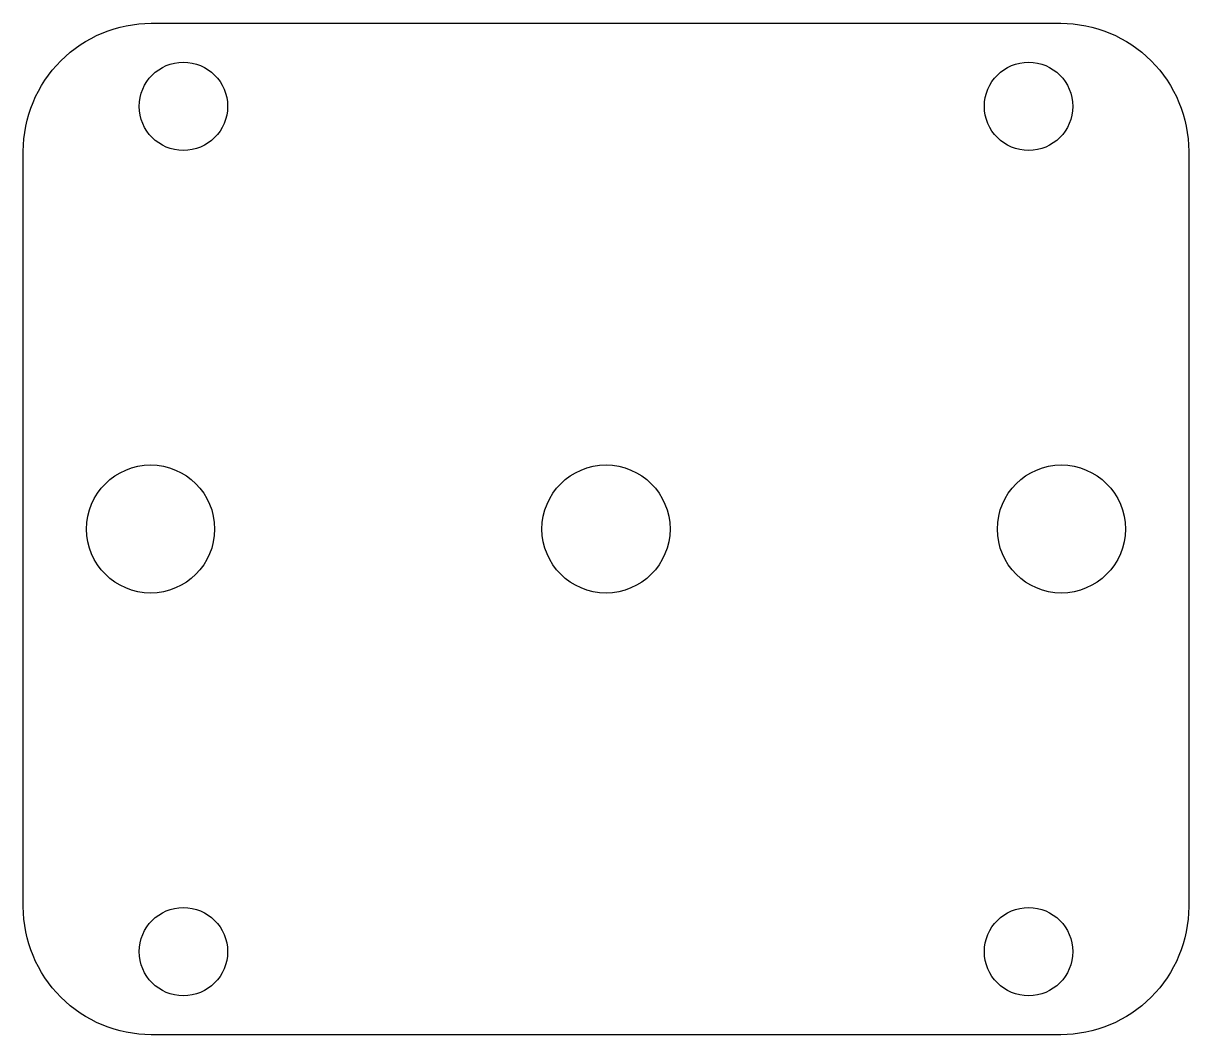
# Model space of a CAD drawing. Header units: millimetres. Extents: x -32.5 to 32.5, y -28.2 to 28.2.
import ezdxf

# ---------------------------------------------------------------- set-up
doc = ezdxf.new("R2010")
doc.units = ezdxf.units.MM
doc.layers.get('0').update_dxf_attribs({"linetype": 'CONTINUOUS'})

msp = doc.modelspace()

# ---------------------------------------------------------------- linework, layer by layer
msp.add_lwpolyline([(-25.36, -28.2, -0.414214), (-32.5, -21.06), (-32.5, 21.06, -0.414214), (-25.36, 28.2), (25.36, 28.2, -0.414214), (32.5, 21.06), (32.5, -21.06, -0.414214), (25.36, -28.2)], format="xyb", close=True)
for centre, radius in [((-23.57, 23.57), 2.465), ((23.57, 23.57), 2.465), ((-25.4, 0), 3.57), ((0, 0), 3.57), ((25.4, 0), 3.57), ((-23.57, -23.57), 2.465), ((23.57, -23.57), 2.465)]:
    msp.add_circle(centre, radius)

doc.saveas('drawing.dxf')
